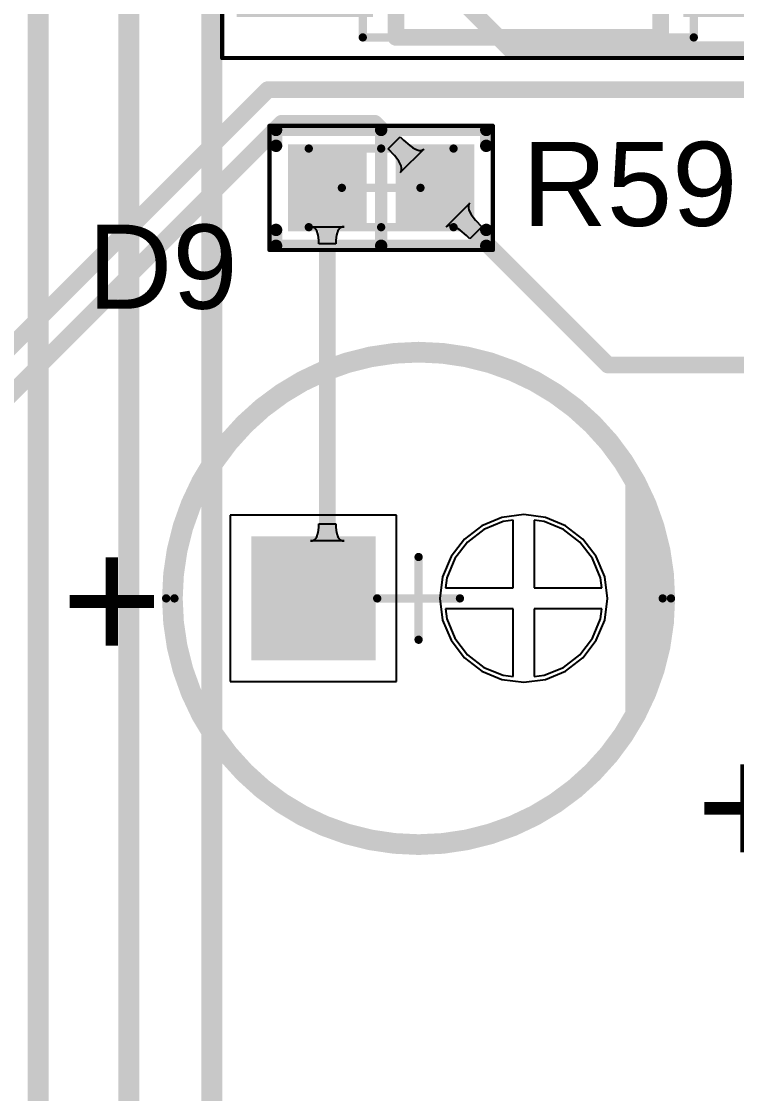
# Model space of a CAD drawing. Header units: inches. Extents: x -0.01 to 3.94, y -0.06 to 4.68.
# Drawn here: x 2.449 to 2.789, y 1.969 to 2.479 of the extents above; entities that cross this region are included whole.
import ezdxf

# ---------------------------------------------------------------- set-up
doc = ezdxf.new("R2010")
doc.units = ezdxf.units.IN
doc.header["$MEASUREMENT"] = 0
for name, color, linetype in [('Bottom Layer', 5, 'Continuous'), ('Bottom Solder', 6, 'Continuous'), ('Int1 -GND)', 16, 'Continuous'), ('Int2 -PWR)', 76, 'Continuous'), ('Multi-Layer', 9, 'Continuous'), ('Pad Holes', 156, 'Continuous'), ('Top 3D Body', 56, 'Continuous'), ('Top Courtyard', 56, 'Continuous'), ('Top Layer', 1, 'Continuous'), ('Top Overlay', 2, 'Continuous'), ('Top Paste', 8, 'Continuous'), ('Top Solder', 216, 'Continuous')]:
    doc.layers.add(name, color=color, linetype=linetype)
doc.styles.add('Arial', font='', dxfattribs={"height": 0.2})
doc.styles.get('Arial').set_extended_font_data('Arial')

# ---------------------------------------------------------------- blocks, each defined once
blk = doc.blocks.new('TI_SOIC_8_D_438')
at = {"layer": 'Top Layer'}
for points in [[(-0.13681, 0.06319), (-0.13681, 0.08681), (-0.07579, 0.08681), (-0.07579, 0.06319)], [(0.07579, 0.06319), (0.07579, 0.08681), (0.13681, 0.08681), (0.13681, 0.06319)], [(-0.13681, 0.01319), (-0.13681, 0.03681), (-0.07579, 0.03681), (-0.07579, 0.01319)], [(0.07579, 0.01319), (0.07579, 0.03681), (0.13681, 0.03681), (0.13681, 0.01319)], [(-0.13681, -0.03681), (-0.13681, -0.01319), (-0.07579, -0.01319), (-0.07579, -0.03681)], [(0.07579, -0.03681), (0.07579, -0.01319), (0.13681, -0.01319), (0.13681, -0.03681)], [(-0.13681, -0.08681), (-0.13681, -0.06319), (-0.07579, -0.06319), (-0.07579, -0.08681)], [(0.07579, -0.08681), (0.07579, -0.06319), (0.13681, -0.06319), (0.13681, -0.08681)]]:
    blk.add_hatch(color=1, dxfattribs=at).paths.add_polyline_path(points)
at = {"layer": 'Top Paste'}
for points in [[(-0.13681, 0.06319), (-0.13681, 0.08681), (-0.07579, 0.08681), (-0.07579, 0.06319)], [(0.07579, 0.06319), (0.07579, 0.08681), (0.13681, 0.08681), (0.13681, 0.06319)], [(-0.13681, 0.01319), (-0.13681, 0.03681), (-0.07579, 0.03681), (-0.07579, 0.01319)], [(0.07579, 0.01319), (0.07579, 0.03681), (0.13681, 0.03681), (0.13681, 0.01319)], [(-0.13681, -0.03681), (-0.13681, -0.01319), (-0.07579, -0.01319), (-0.07579, -0.03681)], [(0.07579, -0.03681), (0.07579, -0.01319), (0.13681, -0.01319), (0.13681, -0.03681)], [(-0.13681, -0.08681), (-0.13681, -0.06319), (-0.07579, -0.06319), (-0.07579, -0.08681)], [(0.07579, -0.08681), (0.07579, -0.06319), (0.13681, -0.06319), (0.13681, -0.08681)]]:
    blk.add_hatch(color=8, dxfattribs=at).paths.add_polyline_path(points)
at = {"layer": 'Top Solder'}
for points in [[(-0.13878, 0.06122), (-0.13878, 0.08878), (-0.07382, 0.08878), (-0.07382, 0.06122)], [(0.07382, 0.06122), (0.07382, 0.08878), (0.13878, 0.08878), (0.13878, 0.06122)], [(-0.13878, 0.01122), (-0.13878, 0.03878), (-0.07382, 0.03878), (-0.07382, 0.01122)], [(0.07382, 0.01122), (0.07382, 0.03878), (0.13878, 0.03878), (0.13878, 0.01122)], [(-0.13878, -0.03878), (-0.13878, -0.01122), (-0.07382, -0.01122), (-0.07382, -0.03878)], [(0.07382, -0.03878), (0.07382, -0.01122), (0.13878, -0.01122), (0.13878, -0.03878)], [(-0.13878, -0.08878), (-0.13878, -0.06122), (-0.07382, -0.06122), (-0.07382, -0.08878)], [(0.07382, -0.08878), (0.07382, -0.06122), (0.13878, -0.06122), (0.13878, -0.08878)]]:
    blk.add_hatch(color=216, dxfattribs=at).paths.add_polyline_path(points)
at = {"layer": 'Top 3D Body'}
for points in [[(-0.07874, -0.09843, 0.00394, 0.00394, 0), (-0.07874, 0.09843, 0.00394, 0.00394, 0)], [(-0.07874, 0.09843, 0.00394, 0.00394, 0), (0.07874, 0.09843, 0.00394, 0.00394, 0)], [(0.07874, -0.09843, 0.00394, 0.00394, 0), (0.07874, 0.09843, 0.00394, 0.00394, 0)], [(-0.07874, -0.09843, 0.00394, 0.00394, 0), (0.07874, -0.09843, 0.00394, 0.00394, 0)]]:
    blk.add_lwpolyline(points, format="xyseb", dxfattribs=at)
for points in [[(-0.07972, 0.09843, 0.00197, 0.00197, 1), (-0.07776, 0.09843, 0.00197, 0.00197, 1)], [(-0.07972, 0.09843, 0.00197, 0.00197, 1), (-0.07776, 0.09843, 0.00197, 0.00197, 1)], [(0.07776, 0.09843, 0.00197, 0.00197, 1), (0.07972, 0.09843, 0.00197, 0.00197, 1)], [(0.07776, 0.09843, 0.00197, 0.00197, 1), (0.07972, 0.09843, 0.00197, 0.00197, 1)], [(-0.02362, 0.06299, 0.00394, 0.00394, 1), (-0.06299, 0.06299, 0.00394, 0.00394, 1)], [(-0.06398, 0.06299, 0.00197, 0.00197, 1), (-0.06201, 0.06299, 0.00197, 0.00197, 1)], [(-0.02461, 0.06299, 0.00197, 0.00197, 1), (-0.02264, 0.06299, 0.00197, 0.00197, 1)], [(-0.07972, -0.09843, 0.00197, 0.00197, 1), (-0.07776, -0.09843, 0.00197, 0.00197, 1)], [(-0.07972, -0.09843, 0.00197, 0.00197, 1), (-0.07776, -0.09843, 0.00197, 0.00197, 1)], [(0.07776, -0.09843, 0.00197, 0.00197, 1), (0.07972, -0.09843, 0.00197, 0.00197, 1)], [(0.07776, -0.09843, 0.00197, 0.00197, 1), (0.07972, -0.09843, 0.00197, 0.00197, 1)]]:
    blk.add_lwpolyline(points, format="xyseb", close=True, dxfattribs=at)
at = {"layer": 'Top Courtyard'}
for points in [[(-0.14567, -0.10827, 0.00197, 0.00197, 0), (-0.14567, 0.10827, 0.00197, 0.00197, 0)], [(-0.14567, 0.10827, 0.00197, 0.00197, 0), (0.14567, 0.10827, 0.00197, 0.00197, 0)], [(0.14567, -0.10827, 0.00197, 0.00197, 0), (0.14567, 0.10827, 0.00197, 0.00197, 0)], [(0, -0.01969, 0.00394, 0.00394, 0), (0, 0.01968, 0.00394, 0.00394, 0)], [(-0.01968, 0, 0.00394, 0.00394, 0), (0.01969, 0, 0.00394, 0.00394, 0)], [(-0.14567, -0.10827, 0.00197, 0.00197, 0), (0.14567, -0.10827, 0.00197, 0.00197, 0)]]:
    blk.add_lwpolyline(points, format="xyseb", dxfattribs=at)
for points in [[(-0.14616, 0.10827, 0.000984, 0.000984, 1), (-0.14518, 0.10827, 0.000984, 0.000984, 1)], [(-0.14616, 0.10827, 0.000984, 0.000984, 1), (-0.14518, 0.10827, 0.000984, 0.000984, 1)], [(0.14518, 0.10827, 0.000984, 0.000984, 1), (0.14616, 0.10827, 0.000984, 0.000984, 1)], [(0.14518, 0.10827, 0.000984, 0.000984, 1), (0.14616, 0.10827, 0.000984, 0.000984, 1)], [(-0.00098, 0.01968, 0.00197, 0.00197, 1), (0.00098, 0.01968, 0.00197, 0.00197, 1)], [(-0.02067, 0, 0.00197, 0.00197, 1), (-0.0187, 0, 0.00197, 0.00197, 1)], [(0.0187, 0, 0.00197, 0.00197, 1), (0.02067, 0, 0.00197, 0.00197, 1)], [(-0.00098, -0.01969, 0.00197, 0.00197, 1), (0.00098, -0.01969, 0.00197, 0.00197, 1)], [(-0.14616, -0.10827, 0.000984, 0.000984, 1), (-0.14518, -0.10827, 0.000984, 0.000984, 1)], [(-0.14616, -0.10827, 0.000984, 0.000984, 1), (-0.14518, -0.10827, 0.000984, 0.000984, 1)], [(0.14518, -0.10827, 0.000984, 0.000984, 1), (0.14616, -0.10827, 0.000984, 0.000984, 1)], [(0.14518, -0.10827, 0.000984, 0.000984, 1), (0.14616, -0.10827, 0.000984, 0.000984, 1)]]:
    blk.add_lwpolyline(points, format="xyseb", close=True, dxfattribs=at)
at = {"layer": 'Top Overlay'}
for p, q in [((-0.04331, 0.09843), (-0.06299, 0.09843)), ((-0.06299, 0.09843), (-0.06299, 0.07874)), ((-0.04331, 0.09055), (-0.04331, 0.09843)), ((-0.05512, 0.07874), (-0.04331, 0.09055)), ((-0.06299, 0.07874), (-0.05512, 0.07874))]:
    blk.add_line(p, q, dxfattribs=at)
for points in [[(-0.10138, 0.10846, 0.00984, 0.00984, 1), (-0.11122, 0.10846, 0.00984, 0.00984, 1)], [(-0.11368, 0.10846, 0.00492, 0.00492, 1), (-0.10876, 0.10846, 0.00492, 0.00492, 1)], [(-0.10384, 0.10846, 0.00492, 0.00492, 1), (-0.09892, 0.10846, 0.00492, 0.00492, 1)], [(-0.06496, 0.09843, 0.00394, 0.00394, 1), (-0.06102, 0.09843, 0.00394, 0.00394, 1)], [(-0.06496, 0.09843, 0.00394, 0.00394, 1), (-0.06102, 0.09843, 0.00394, 0.00394, 1)], [(-0.04528, 0.09843, 0.00394, 0.00394, 1), (-0.04134, 0.09843, 0.00394, 0.00394, 1)], [(0.06102, 0.09843, 0.00394, 0.00394, 1), (0.06496, 0.09843, 0.00394, 0.00394, 1)], [(0.06102, 0.09843, 0.00394, 0.00394, 1), (0.06496, 0.09843, 0.00394, 0.00394, 1)], [(-0.06496, 0.07874, 0.00394, 0.00394, 1), (-0.06102, 0.07874, 0.00394, 0.00394, 1)], [(-0.06496, -0.09843, 0.00394, 0.00394, 1), (-0.06102, -0.09843, 0.00394, 0.00394, 1)], [(-0.06496, -0.09843, 0.00394, 0.00394, 1), (-0.06102, -0.09843, 0.00394, 0.00394, 1)], [(0.06102, -0.09843, 0.00394, 0.00394, 1), (0.06496, -0.09843, 0.00394, 0.00394, 1)], [(0.06102, -0.09843, 0.00394, 0.00394, 1), (0.06496, -0.09843, 0.00394, 0.00394, 1)]]:
    blk.add_lwpolyline(points, format="xyseb", close=True, dxfattribs=at)
for points in [[(-0.06299, -0.09843, 0.00787, 0.00787, 0), (-0.06299, 0.09843, 0.00787, 0.00787, 0)], [(-0.06299, 0.09843, 0.00787, 0.00787, 0), (0.06299, 0.09843, 0.00787, 0.00787, 0)], [(-0.04331, 0.09843, 0.00787, 0.00787, -0.414214), (-0.06299, 0.07874, 0.00787, 0.00787, 0)], [(0.06299, -0.09843, 0.00787, 0.00787, 0), (0.06299, 0.09843, 0.00787, 0.00787, 0)], [(-0.06299, -0.09843, 0.00787, 0.00787, 0), (0.06299, -0.09843, 0.00787, 0.00787, 0)]]:
    blk.add_lwpolyline(points, format="xyseb", dxfattribs=at)
blk = doc.blocks.new('RES_0603_1608_495')
at = {"layer": 'Top Layer'}
for points in [[(-0.04232, -0.0187), (-0.04232, 0.0187), (-0.00886, 0.0187), (-0.00886, -0.0187)], [(0.00886, -0.0187), (0.00886, 0.0187), (0.04232, 0.0187), (0.04232, -0.0187)]]:
    blk.add_hatch(color=1, dxfattribs=at).paths.add_polyline_path(points)
at = {"layer": 'Top Paste'}
for points in [[(-0.04232, -0.0187), (-0.04232, 0.0187), (-0.00886, 0.0187), (-0.00886, -0.0187)], [(0.00886, -0.0187), (0.00886, 0.0187), (0.04232, 0.0187), (0.04232, -0.0187)]]:
    blk.add_hatch(color=8, dxfattribs=at).paths.add_polyline_path(points)
at = {"layer": 'Top Solder'}
for points in [[(-0.04429, -0.02067), (-0.04429, 0.02067), (-0.00689, 0.02067), (-0.00689, -0.02067)], [(0.00689, -0.02067), (0.00689, 0.02067), (0.04429, 0.02067), (0.04429, -0.02067)]]:
    blk.add_hatch(color=216, dxfattribs=at).paths.add_polyline_path(points)
at = {"layer": 'Top 3D Body'}
for points in [[(-0.03445, 0.0187, 0.00394, 0.00394, 0), (0.03445, 0.0187, 0.00394, 0.00394, 0)], [(-0.03445, -0.0187, 0.00394, 0.00394, 0), (-0.03445, 0.0187, 0.00394, 0.00394, 0)], [(0.03445, -0.0187, 0.00394, 0.00394, 0), (0.03445, 0.0187, 0.00394, 0.00394, 0)], [(-0.03445, -0.0187, 0.00394, 0.00394, 0), (0.03445, -0.0187, 0.00394, 0.00394, 0)]]:
    blk.add_lwpolyline(points, format="xyseb", dxfattribs=at)
for points in [[(-0.03543, 0.0187, 0.00197, 0.00197, 1), (-0.03346, 0.0187, 0.00197, 0.00197, 1)], [(-0.03543, 0.0187, 0.00197, 0.00197, 1), (-0.03346, 0.0187, 0.00197, 0.00197, 1)], [(0.03346, 0.0187, 0.00197, 0.00197, 1), (0.03543, 0.0187, 0.00197, 0.00197, 1)], [(0.03346, 0.0187, 0.00197, 0.00197, 1), (0.03543, 0.0187, 0.00197, 0.00197, 1)], [(-0.03543, -0.0187, 0.00197, 0.00197, 1), (-0.03346, -0.0187, 0.00197, 0.00197, 1)], [(-0.03543, -0.0187, 0.00197, 0.00197, 1), (-0.03346, -0.0187, 0.00197, 0.00197, 1)], [(0.03346, -0.0187, 0.00197, 0.00197, 1), (0.03543, -0.0187, 0.00197, 0.00197, 1)], [(0.03346, -0.0187, 0.00197, 0.00197, 1), (0.03543, -0.0187, 0.00197, 0.00197, 1)]]:
    blk.add_lwpolyline(points, format="xyseb", close=True, dxfattribs=at)
at = {"layer": 'Top Courtyard'}
for points in [[(-0.05315, 0.02953, 0.00197, 0.00197, 0), (0.05315, 0.02953, 0.00197, 0.00197, 0)], [(-0.05315, -0.02953, 0.00197, 0.00197, 0), (-0.05315, 0.02953, 0.00197, 0.00197, 0)], [(0.05315, -0.02953, 0.00197, 0.00197, 0), (0.05315, 0.02953, 0.00197, 0.00197, 0)], [(0, -0.0187, 0.00394, 0.00394, 0), (0, 0.0187, 0.00394, 0.00394, 0)], [(-0.0187, 0, 0.00394, 0.00394, 0), (0.0187, 0, 0.00394, 0.00394, 0)], [(-0.05315, -0.02953, 0.00197, 0.00197, 0), (0.05315, -0.02953, 0.00197, 0.00197, 0)]]:
    blk.add_lwpolyline(points, format="xyseb", dxfattribs=at)
for points in [[(-0.05364, 0.02953, 0.000984, 0.000984, 1), (-0.05266, 0.02953, 0.000984, 0.000984, 1)], [(-0.05364, 0.02953, 0.000984, 0.000984, 1), (-0.05266, 0.02953, 0.000984, 0.000984, 1)], [(0.05266, 0.02953, 0.000984, 0.000984, 1), (0.05364, 0.02953, 0.000984, 0.000984, 1)], [(0.05266, 0.02953, 0.000984, 0.000984, 1), (0.05364, 0.02953, 0.000984, 0.000984, 1)], [(-0.00098, 0.0187, 0.00197, 0.00197, 1), (0.00098, 0.0187, 0.00197, 0.00197, 1)], [(-0.01968, 0, 0.00197, 0.00197, 1), (-0.01772, 0, 0.00197, 0.00197, 1)], [(0.01772, 0, 0.00197, 0.00197, 1), (0.01968, 0, 0.00197, 0.00197, 1)], [(-0.00098, -0.0187, 0.00197, 0.00197, 1), (0.00098, -0.0187, 0.00197, 0.00197, 1)], [(-0.05364, -0.02953, 0.000984, 0.000984, 1), (-0.05266, -0.02953, 0.000984, 0.000984, 1)], [(-0.05364, -0.02953, 0.000984, 0.000984, 1), (-0.05266, -0.02953, 0.000984, 0.000984, 1)], [(0.05266, -0.02953, 0.000984, 0.000984, 1), (0.05364, -0.02953, 0.000984, 0.000984, 1)], [(0.05266, -0.02953, 0.000984, 0.000984, 1), (0.05364, -0.02953, 0.000984, 0.000984, 1)]]:
    blk.add_lwpolyline(points, format="xyseb", close=True, dxfattribs=at)
at = {"layer": 'Top Overlay'}
for points in [[(-0.05, 0.02756, 0.00591, 0.00591, 0), (0.05, 0.02756, 0.00591, 0.00591, 0)], [(-0.05, 0.02, 0.00591, 0.00591, 0), (-0.05, 0.02756, 0.00591, 0.00591, 0)], [(0, -0.02756, 0.00591, 0.00591, 0), (0, 0.02756, 0.00591, 0.00591, 0)], [(0.05, 0.02, 0.00591, 0.00591, 0), (0.05, 0.02756, 0.00591, 0.00591, 0)], [(-0.05, -0.02756, 0.00591, 0.00591, 0), (-0.05, -0.02, 0.00591, 0.00591, 0)], [(0.05, -0.02756, 0.00591, 0.00591, 0), (0.05, -0.02, 0.00591, 0.00591, 0)], [(-0.05, -0.02756, 0.00591, 0.00591, 0), (0.05, -0.02756, 0.00591, 0.00591, 0)]]:
    blk.add_lwpolyline(points, format="xyseb", dxfattribs=at)
for points in [[(-0.05148, 0.02756, 0.00295, 0.00295, 1), (-0.04852, 0.02756, 0.00295, 0.00295, 1)], [(-0.05148, 0.02756, 0.00295, 0.00295, 1), (-0.04852, 0.02756, 0.00295, 0.00295, 1)], [(-0.00148, 0.02756, 0.00295, 0.00295, 1), (0.00148, 0.02756, 0.00295, 0.00295, 1)], [(0.04852, 0.02756, 0.00295, 0.00295, 1), (0.05148, 0.02756, 0.00295, 0.00295, 1)], [(0.04852, 0.02756, 0.00295, 0.00295, 1), (0.05148, 0.02756, 0.00295, 0.00295, 1)], [(-0.05148, 0.02, 0.00295, 0.00295, 1), (-0.04852, 0.02, 0.00295, 0.00295, 1)], [(0.04852, 0.02, 0.00295, 0.00295, 1), (0.05148, 0.02, 0.00295, 0.00295, 1)], [(-0.05148, -0.02, 0.00295, 0.00295, 1), (-0.04852, -0.02, 0.00295, 0.00295, 1)], [(0.04852, -0.02, 0.00295, 0.00295, 1), (0.05148, -0.02, 0.00295, 0.00295, 1)], [(-0.05148, -0.02756, 0.00295, 0.00295, 1), (-0.04852, -0.02756, 0.00295, 0.00295, 1)], [(-0.05148, -0.02756, 0.00295, 0.00295, 1), (-0.04852, -0.02756, 0.00295, 0.00295, 1)], [(-0.00148, -0.02756, 0.00295, 0.00295, 1), (0.00148, -0.02756, 0.00295, 0.00295, 1)], [(0.04852, -0.02756, 0.00295, 0.00295, 1), (0.05148, -0.02756, 0.00295, 0.00295, 1)], [(0.04852, -0.02756, 0.00295, 0.00295, 1), (0.05148, -0.02756, 0.00295, 0.00295, 1)]]:
    blk.add_lwpolyline(points, format="xyseb", close=True, dxfattribs=at)
blk = doc.blocks.new('ED49B4F6_595F_4D62_96BB_D7184CAA9B94_573')
at = {"layer": 'Bottom Layer'}
blk.add_hatch(color=5, dxfattribs=at).paths.add_polyline_path([(-0.02244, -0.02756), (-0.07756, -0.02756), (-0.07756, 0.02756), (-0.02244, 0.02756)])
h = blk.add_hatch(color=5, dxfattribs=at)
edge = h.paths.add_edge_path()
edge.add_arc((0.05, 0), 0.02756, 0, 360)
at = {"layer": 'Bottom Solder'}
blk.add_hatch(color=6, dxfattribs=at).paths.add_polyline_path([(-0.02047, -0.02953), (-0.07953, -0.02953), (-0.07953, 0.02953), (-0.02047, 0.02953)])
h = blk.add_hatch(color=6, dxfattribs=at)
edge = h.paths.add_edge_path()
edge.add_arc((0.05, 0), 0.02953, 0, 360)
at = {"layer": 'Int1 -GND)'}
blk.add_hatch(color=7, dxfattribs=at).paths.add_polyline_path([(-0.02244, -0.02756), (-0.07756, -0.02756), (-0.07756, 0.02756), (-0.02244, 0.02756)])
h = blk.add_hatch(color=7, dxfattribs=at)
edge = h.paths.add_edge_path()
edge.add_arc((0.05, 0), 0.02756, 0, 360)
at = {"layer": 'Int2 -PWR)'}
blk.add_hatch(color=7, dxfattribs=at).paths.add_polyline_path([(-0.02244, -0.02756), (-0.07756, -0.02756), (-0.07756, 0.02756), (-0.02244, 0.02756)])
h = blk.add_hatch(color=7, dxfattribs=at)
edge = h.paths.add_edge_path()
edge.add_arc((0.05, 0), 0.02756, 0, 360)
at = {"layer": 'Multi-Layer'}
blk.add_hatch(color=9, dxfattribs=at).paths.add_polyline_path([(-0.02244, -0.02756), (-0.07756, -0.02756), (-0.07756, 0.02756), (-0.02244, 0.02756)])
h = blk.add_hatch(color=9, dxfattribs=at)
edge = h.paths.add_edge_path()
edge.add_arc((0.05, 0), 0.02756, 0, 360)
at = {"layer": 'Pad Holes'}
h = blk.add_hatch(color=7, dxfattribs=at)
edge = h.paths.add_edge_path()
edge.add_arc((-0.05, 0), 0.0175, 0, 360)
h = blk.add_hatch(color=7, dxfattribs=at)
edge = h.paths.add_edge_path()
edge.add_arc((0.05, 0), 0.0175, 0, 360)
at = {"layer": 'Top Layer'}
blk.add_hatch(color=1, dxfattribs=at).paths.add_polyline_path([(-0.02244, -0.02756), (-0.07756, -0.02756), (-0.07756, 0.02756), (-0.02244, 0.02756)])
h = blk.add_hatch(color=1, dxfattribs=at)
edge = h.paths.add_edge_path()
edge.add_arc((0.05, 0), 0.02756, 0, 360)
at = {"layer": 'Top Solder'}
blk.add_hatch(color=216, dxfattribs=at).paths.add_polyline_path([(-0.02047, -0.02953), (-0.07953, -0.02953), (-0.07953, 0.02953), (-0.02047, 0.02953)])
h = blk.add_hatch(color=216, dxfattribs=at)
edge = h.paths.add_edge_path()
edge.add_arc((0.05, 0), 0.02953, 0, 360)
at = {"layer": 'Top 3D Body'}
for points in [[(0.11614, 0, 0.00394, 0.00394, 1), (-0.11614, 0, 0.00394, 0.00394, 1)], [(-0.11713, 0, 0.00197, 0.00197, 1), (-0.11516, 0, 0.00197, 0.00197, 1)], [(0.11516, 0, 0.00197, 0.00197, 1), (0.11713, 0, 0.00197, 0.00197, 1)]]:
    blk.add_lwpolyline(points, format="xyseb", close=True, dxfattribs=at)
at = {"layer": 'Top Courtyard'}
for points in [[(0.12008, 0, 0.00394, 0.00394, 1), (-0.12008, 0, 0.00394, 0.00394, 1)], [(-0.00099, 0.01968, 0.00197, 0.00197, 1), (0.00098, 0.01968, 0.00197, 0.00197, 1)], [(-0.12106, 0, 0.00197, 0.00197, 1), (-0.11909, 0, 0.00197, 0.00197, 1)], [(-0.02067, 0, 0.00197, 0.00197, 1), (-0.0187, 0, 0.00197, 0.00197, 1)], [(0.0187, 0, 0.00197, 0.00197, 1), (0.02067, 0, 0.00197, 0.00197, 1)], [(0.11909, 0, 0.00197, 0.00197, 1), (0.12106, 0, 0.00197, 0.00197, 1)], [(-0.00099, -0.01969, 0.00197, 0.00197, 1), (0.00098, -0.01969, 0.00197, 0.00197, 1)]]:
    blk.add_lwpolyline(points, format="xyseb", close=True, dxfattribs=at)
for points in [[(0, -0.01969, 0.00394, 0.00394, 0), (0, 0.01968, 0.00394, 0.00394, 0)], [(-0.01968, 0, 0.00394, 0.00394, 0), (0.01969, 0, 0.00394, 0.00394, 0)]]:
    blk.add_lwpolyline(points, format="xyseb", dxfattribs=at)
at = {"layer": 'Top Overlay'}
for points in [[(0.11614, 0, 0.00787, 0.00787, 1), (-0.11614, 0, 0.00787, 0.00787, 1)], [(0.10039, 0.05512, 0.00394, 0.00394, 1), (0.10433, 0.05512, 0.00394, 0.00394, 1)], [(0.10433, 0.03937, 0.00394, 0.00394, 1), (0.10827, 0.03937, 0.00394, 0.00394, 1)], [(0.10827, 0.02362, 0.00394, 0.00394, 1), (0.11221, 0.02362, 0.00394, 0.00394, 1)], [(-0.11811, 0, 0.00394, 0.00394, 1), (-0.11417, 0, 0.00394, 0.00394, 1)], [(0.11417, 0, 0.00394, 0.00394, 1), (0.11811, 0, 0.00394, 0.00394, 1)], [(0.10827, -0.02756, 0.00394, 0.00394, 1), (0.11221, -0.02756, 0.00394, 0.00394, 1)], [(0.10039, -0.03937, 0.00394, 0.00394, 1), (0.10433, -0.03937, 0.00394, 0.00394, 1)], [(0.10039, -0.03937, 0.00394, 0.00394, 1), (0.10433, -0.03937, 0.00394, 0.00394, 1)], [(0.10433, -0.03937, 0.00394, 0.00394, 1), (0.10827, -0.03937, 0.00394, 0.00394, 1)], [(0.10039, -0.05512, 0.00394, 0.00394, 1), (0.10433, -0.05512, 0.00394, 0.00394, 1)]]:
    blk.add_lwpolyline(points, format="xyseb", close=True, dxfattribs=at)
for points in [[(0.10236, -0.03937, 0.00787, 0.00787, 0), (0.10236, 0.05512, 0.00787, 0.00787, 0)], [(0.1063, -0.03937, 0.00787, 0.00787, 0), (0.1063, 0.03937, 0.00787, 0.00787, 0)], [(0.11024, -0.02756, 0.00787, 0.00787, 0), (0.11024, 0.02362, 0.00787, 0.00787, 0)], [(0.10236, -0.05512, 0.00787, 0.00787, 0), (0.10236, -0.03937, 0.00787, 0.00787, 0)]]:
    blk.add_lwpolyline(points, format="xyseb", dxfattribs=at)
at = {"layer": 'Top Overlay', "style": 'Arial'}
blk.add_text('+', height=0.05906, dxfattribs=at).set_placement((-0.17, -0.03))
blk = doc.blocks.new('ED49B4F6_595F_4D62_96BB_D7184CAA9B94_574')
at = {"layer": 'Bottom Layer'}
blk.add_hatch(color=5, dxfattribs=at).paths.add_polyline_path([(-0.02244, -0.02756), (-0.07756, -0.02756), (-0.07756, 0.02756), (-0.02244, 0.02756)])
h = blk.add_hatch(color=5, dxfattribs=at)
edge = h.paths.add_edge_path()
edge.add_arc((0.05, 0), 0.02756, 0, 360)
at = {"layer": 'Bottom Solder'}
blk.add_hatch(color=6, dxfattribs=at).paths.add_polyline_path([(-0.02047, -0.02953), (-0.07953, -0.02953), (-0.07953, 0.02953), (-0.02047, 0.02953)])
h = blk.add_hatch(color=6, dxfattribs=at)
edge = h.paths.add_edge_path()
edge.add_arc((0.05, 0), 0.02953, 0, 360)
at = {"layer": 'Int1 -GND)'}
blk.add_hatch(color=7, dxfattribs=at).paths.add_polyline_path([(-0.02244, -0.02756), (-0.07756, -0.02756), (-0.07756, 0.02756), (-0.02244, 0.02756)])
h = blk.add_hatch(color=7, dxfattribs=at)
edge = h.paths.add_edge_path()
edge.add_arc((0.05, 0), 0.02756, 0, 360)
at = {"layer": 'Int2 -PWR)'}
blk.add_hatch(color=7, dxfattribs=at).paths.add_polyline_path([(-0.02244, -0.02756), (-0.07756, -0.02756), (-0.07756, 0.02756), (-0.02244, 0.02756)])
h = blk.add_hatch(color=7, dxfattribs=at)
edge = h.paths.add_edge_path()
edge.add_arc((0.05, 0), 0.02756, 0, 360)
at = {"layer": 'Multi-Layer'}
blk.add_hatch(color=9, dxfattribs=at).paths.add_polyline_path([(-0.02244, -0.02756), (-0.07756, -0.02756), (-0.07756, 0.02756), (-0.02244, 0.02756)])
h = blk.add_hatch(color=9, dxfattribs=at)
edge = h.paths.add_edge_path()
edge.add_arc((0.05, 0), 0.02756, 0, 360)
at = {"layer": 'Pad Holes'}
h = blk.add_hatch(color=7, dxfattribs=at)
edge = h.paths.add_edge_path()
edge.add_arc((-0.05, 0), 0.0175, 0, 360)
h = blk.add_hatch(color=7, dxfattribs=at)
edge = h.paths.add_edge_path()
edge.add_arc((0.05, 0), 0.0175, 0, 360)
at = {"layer": 'Top Layer'}
blk.add_hatch(color=1, dxfattribs=at).paths.add_polyline_path([(-0.02244, -0.02756), (-0.07756, -0.02756), (-0.07756, 0.02756), (-0.02244, 0.02756)])
h = blk.add_hatch(color=1, dxfattribs=at)
edge = h.paths.add_edge_path()
edge.add_arc((0.05, 0), 0.02756, 0, 360)
at = {"layer": 'Top Solder'}
blk.add_hatch(color=216, dxfattribs=at).paths.add_polyline_path([(-0.02047, -0.02953), (-0.07953, -0.02953), (-0.07953, 0.02953), (-0.02047, 0.02953)])
h = blk.add_hatch(color=216, dxfattribs=at)
edge = h.paths.add_edge_path()
edge.add_arc((0.05, 0), 0.02953, 0, 360)
at = {"layer": 'Top 3D Body'}
for points in [[(0.11614, 0, 0.00394, 0.00394, 1), (-0.11614, 0, 0.00394, 0.00394, 1)], [(-0.11713, 0, 0.00197, 0.00197, 1), (-0.11516, 0, 0.00197, 0.00197, 1)], [(0.11516, 0, 0.00197, 0.00197, 1), (0.11713, 0, 0.00197, 0.00197, 1)]]:
    blk.add_lwpolyline(points, format="xyseb", close=True, dxfattribs=at)
at = {"layer": 'Top Courtyard'}
for points in [[(0.12008, 0, 0.00394, 0.00394, 1), (-0.12008, 0, 0.00394, 0.00394, 1)], [(-0.00098, 0.01969, 0.00197, 0.00197, 1), (0.00098, 0.01969, 0.00197, 0.00197, 1)], [(-0.12106, 0, 0.00197, 0.00197, 1), (-0.11909, 0, 0.00197, 0.00197, 1)], [(-0.02067, 0, 0.00197, 0.00197, 1), (-0.0187, 0, 0.00197, 0.00197, 1)], [(0.0187, 0, 0.00197, 0.00197, 1), (0.02067, 0, 0.00197, 0.00197, 1)], [(0.11909, 0, 0.00197, 0.00197, 1), (0.12106, 0, 0.00197, 0.00197, 1)], [(-0.00098, -0.01968, 0.00197, 0.00197, 1), (0.00098, -0.01968, 0.00197, 0.00197, 1)]]:
    blk.add_lwpolyline(points, format="xyseb", close=True, dxfattribs=at)
for points in [[(0, -0.01968, 0.00394, 0.00394, 0), (0, 0.01969, 0.00394, 0.00394, 0)], [(-0.01969, 0, 0.00394, 0.00394, 0), (0.01968, 0, 0.00394, 0.00394, 0)]]:
    blk.add_lwpolyline(points, format="xyseb", dxfattribs=at)
at = {"layer": 'Top Overlay'}
for points in [[(0.11614, 0, 0.00787, 0.00787, 1), (-0.11614, 0, 0.00787, 0.00787, 1)], [(0.10039, 0.05512, 0.00394, 0.00394, 1), (0.10433, 0.05512, 0.00394, 0.00394, 1)], [(0.10433, 0.03937, 0.00394, 0.00394, 1), (0.10827, 0.03937, 0.00394, 0.00394, 1)], [(0.10827, 0.02362, 0.00394, 0.00394, 1), (0.11221, 0.02362, 0.00394, 0.00394, 1)], [(-0.11811, 0, 0.00394, 0.00394, 1), (-0.11417, 0, 0.00394, 0.00394, 1)], [(0.11417, 0, 0.00394, 0.00394, 1), (0.11811, 0, 0.00394, 0.00394, 1)], [(0.10827, -0.02756, 0.00394, 0.00394, 1), (0.11221, -0.02756, 0.00394, 0.00394, 1)], [(0.10039, -0.03937, 0.00394, 0.00394, 1), (0.10433, -0.03937, 0.00394, 0.00394, 1)], [(0.10039, -0.03937, 0.00394, 0.00394, 1), (0.10433, -0.03937, 0.00394, 0.00394, 1)], [(0.10433, -0.03937, 0.00394, 0.00394, 1), (0.10827, -0.03937, 0.00394, 0.00394, 1)], [(0.10039, -0.05512, 0.00394, 0.00394, 1), (0.10433, -0.05512, 0.00394, 0.00394, 1)]]:
    blk.add_lwpolyline(points, format="xyseb", close=True, dxfattribs=at)
for points in [[(0.10236, -0.03937, 0.00787, 0.00787, 0), (0.10236, 0.05512, 0.00787, 0.00787, 0)], [(0.1063, -0.03937, 0.00787, 0.00787, 0), (0.1063, 0.03937, 0.00787, 0.00787, 0)], [(0.11024, -0.02756, 0.00787, 0.00787, 0), (0.11024, 0.02362, 0.00787, 0.00787, 0)], [(0.10236, -0.05512, 0.00787, 0.00787, 0), (0.10236, -0.03937, 0.00787, 0.00787, 0)]]:
    blk.add_lwpolyline(points, format="xyseb", dxfattribs=at)
at = {"layer": 'Top Overlay', "style": 'Arial'}
blk.add_text('+', height=0.05906, dxfattribs=at).set_placement((-0.17, -0.03))

msp = doc.modelspace()

# ---------------------------------------------------------------- linework, layer by layer
at = {"layer": 'Bottom Layer'}
for points in [[(2.5, 3.6811, 0.01, 0.01, 0), (2.5, 0.70212, 0.01, 0.01, 0)], [(2.45678, 0.72891, 0.01, 0.01, 0), (2.45678, 3.13322, 0.01, 0.01, 0)], [(2.53937, 2.57874, 0.01, 0.01, 0), (2.53937, 0.80063, 0.01, 0.01, 0)]]:
    msp.add_lwpolyline(points, format="xyseb", dxfattribs=at)
at = {"layer": 'Int1 -GND)'}
for p, q in [((2.62735, 2.24428), (2.54824, 2.24428)), ((2.54824, 2.24428), (2.54824, 2.16517)), ((2.62735, 2.16517), (2.62735, 2.24428)), ((2.67799, 2.24132), (2.66885, 2.23753)), ((2.6828, 2.24195), (2.67799, 2.24132)), ((2.6828, 2.20972), (2.6828, 2.24195)), ((2.6976, 2.24132), (2.6928, 2.24195)), ((2.6928, 2.24195), (2.6928, 2.20972)), ((2.70674, 2.23753), (2.6976, 2.24132)), ((2.66885, 2.23753), (2.66101, 2.23151)), ((2.71458, 2.23151), (2.70674, 2.23753)), ((2.66101, 2.23151), (2.65499, 2.22367)), ((2.7206, 2.22367), (2.71458, 2.23151)), ((2.65499, 2.22367), (2.6512, 2.21453)), ((2.72439, 2.21453), (2.7206, 2.22367)), ((2.6512, 2.21453), (2.65057, 2.20972)), ((2.72502, 2.20972), (2.72439, 2.21453)), ((2.65057, 2.20972), (2.6828, 2.20972)), ((2.6928, 2.20972), (2.72502, 2.20972)), ((2.6828, 2.19972), (2.65057, 2.19972)), ((2.65057, 2.19972), (2.6512, 2.19492)), ((2.6828, 2.1675), (2.6828, 2.19972)), ((2.72502, 2.19972), (2.6928, 2.19972)), ((2.6928, 2.19972), (2.6928, 2.1675)), ((2.72439, 2.19492), (2.72502, 2.19972)), ((2.6512, 2.19492), (2.65499, 2.18578)), ((2.7206, 2.18578), (2.72439, 2.19492)), ((2.65499, 2.18578), (2.66101, 2.17794)), ((2.71458, 2.17794), (2.7206, 2.18578)), ((2.66101, 2.17794), (2.66885, 2.17192)), ((2.70674, 2.17192), (2.71458, 2.17794)), ((2.66885, 2.17192), (2.67799, 2.16813)), ((2.67799, 2.16813), (2.6828, 2.1675)), ((2.6928, 2.1675), (2.6976, 2.16813)), ((2.6976, 2.16813), (2.70674, 2.17192)), ((2.54824, 2.16517), (2.62735, 2.16517))]:
    msp.add_line(p, q, dxfattribs=at)
at = {"layer": 'Int2 -PWR)'}
for p, q in [((2.62735, 2.24428), (2.54824, 2.24428)), ((2.54824, 2.24428), (2.54824, 2.16517)), ((2.62735, 2.16517), (2.62735, 2.24428)), ((2.6878, 2.24462), (2.67747, 2.24326)), ((2.69812, 2.24326), (2.6878, 2.24462)), ((2.66785, 2.23928), (2.65958, 2.23294)), ((2.67747, 2.24326), (2.66785, 2.23928)), ((2.70775, 2.23928), (2.69812, 2.24326)), ((2.71601, 2.23294), (2.70775, 2.23928)), ((2.65958, 2.23294), (2.65324, 2.22467)), ((2.72235, 2.22467), (2.71601, 2.23294)), ((2.65324, 2.22467), (2.64926, 2.21505)), ((2.72634, 2.21505), (2.72235, 2.22467)), ((2.64926, 2.21505), (2.6479, 2.20472)), ((2.7277, 2.20472), (2.72634, 2.21505)), ((2.6479, 2.20472), (2.64926, 2.1944)), ((2.72634, 2.1944), (2.7277, 2.20472)), ((2.64926, 2.1944), (2.65324, 2.18477)), ((2.72235, 2.18477), (2.72634, 2.1944)), ((2.65324, 2.18477), (2.65958, 2.17651)), ((2.71601, 2.17651), (2.72235, 2.18477)), ((2.65958, 2.17651), (2.66785, 2.17017)), ((2.70775, 2.17017), (2.71601, 2.17651)), ((2.66785, 2.17017), (2.67747, 2.16618)), ((2.69812, 2.16618), (2.70775, 2.17017)), ((2.54824, 2.16517), (2.62735, 2.16517)), ((2.67747, 2.16618), (2.6878, 2.16482)), ((2.6878, 2.16482), (2.69812, 2.16618))]:
    msp.add_line(p, q, dxfattribs=at)
at = {"layer": 'Top Layer'}
for p, q in [((2.62332, 2.41858), (2.62898, 2.42424)), ((2.62898, 2.42424), (2.63063, 2.42264)), ((2.63063, 2.42264), (2.63358, 2.42013)), ((2.62629, 2.41539), (2.62332, 2.41858)), ((2.64029, 2.41846), (2.6291, 2.40727)), ((2.63358, 2.42013), (2.63489, 2.41921)), ((2.63489, 2.41921), (2.63608, 2.41852)), ((2.63608, 2.41852), (2.63715, 2.41806)), ((2.63715, 2.41806), (2.63811, 2.41782)), ((2.63811, 2.41782), (2.63895, 2.41781)), ((2.63895, 2.41781), (2.63968, 2.41802)), ((2.63968, 2.41802), (2.64029, 2.41846)), ((2.62743, 2.41397), (2.62629, 2.41539)), ((2.62835, 2.41267), (2.62743, 2.41397)), ((2.62904, 2.41148), (2.62835, 2.41267)), ((2.6295, 2.41041), (2.62904, 2.41148)), ((2.6291, 2.40727), (2.62954, 2.40788)), ((2.62974, 2.40945), (2.6295, 2.41041)), ((2.62954, 2.40788), (2.62975, 2.40861)), ((2.62975, 2.40861), (2.62974, 2.40945)), ((2.65089, 2.38142), (2.6622, 2.39273)), ((2.66175, 2.39211), (2.66152, 2.39138)), ((2.6622, 2.39273), (2.66175, 2.39211)), ((2.66152, 2.39138), (2.66152, 2.39053)), ((2.66152, 2.39053), (2.66175, 2.38957)), ((2.66175, 2.38957), (2.6622, 2.38849)), ((2.6622, 2.38849), (2.66288, 2.3873)), ((2.66288, 2.3873), (2.66379, 2.386)), ((2.65151, 2.38187), (2.65089, 2.38142)), ((2.65225, 2.3821), (2.65151, 2.38187)), ((2.65309, 2.3821), (2.65225, 2.3821)), ((2.65406, 2.38187), (2.65309, 2.3821)), ((2.65513, 2.38142), (2.65406, 2.38187)), ((2.66379, 2.386), (2.66492, 2.38459)), ((2.66492, 2.38459), (2.66786, 2.38142)), ((2.58717, 2.38146), (2.58641, 2.38154)), ((2.58641, 2.38154), (2.60241, 2.38154)), ((2.58785, 2.38121), (2.58717, 2.38146)), ((2.58845, 2.38081), (2.58785, 2.38121)), ((2.58897, 2.38024), (2.58845, 2.38081)), ((2.58941, 2.37951), (2.58897, 2.38024)), ((2.58977, 2.37862), (2.58941, 2.37951)), ((2.59005, 2.37756), (2.58977, 2.37862)), ((2.59025, 2.37634), (2.59005, 2.37756)), ((2.59877, 2.37756), (2.59857, 2.37634)), ((2.59905, 2.37862), (2.59877, 2.37756)), ((2.59941, 2.37951), (2.59905, 2.37862)), ((2.59985, 2.38024), (2.59941, 2.37951)), ((2.60037, 2.38081), (2.59985, 2.38024)), ((2.60097, 2.38121), (2.60037, 2.38081)), ((2.60165, 2.38146), (2.60097, 2.38121)), ((2.60241, 2.38154), (2.60165, 2.38146)), ((2.65632, 2.38074), (2.65513, 2.38142)), ((2.65762, 2.37984), (2.65632, 2.38074)), ((2.66056, 2.37735), (2.65762, 2.37984)), ((2.6622, 2.37576), (2.66056, 2.37735)), ((2.66786, 2.38142), (2.6622, 2.37576)), ((2.59037, 2.37496), (2.59025, 2.37634)), ((2.59041, 2.37342), (2.59037, 2.37496)), ((2.59841, 2.37342), (2.59041, 2.37342)), ((2.59845, 2.37496), (2.59841, 2.37342)), ((2.59857, 2.37634), (2.59845, 2.37496)), ((2.59037, 2.23862), (2.59041, 2.24016)), ((2.59041, 2.24016), (2.59841, 2.24016)), ((2.59841, 2.24016), (2.59845, 2.23862)), ((2.58897, 2.23334), (2.58941, 2.23407)), ((2.58941, 2.23407), (2.58977, 2.23497)), ((2.58977, 2.23497), (2.59005, 2.23602)), ((2.59005, 2.23602), (2.59025, 2.23724)), ((2.59025, 2.23724), (2.59037, 2.23862)), ((2.59845, 2.23862), (2.59857, 2.23724)), ((2.59857, 2.23724), (2.59877, 2.23602)), ((2.59877, 2.23602), (2.59905, 2.23497)), ((2.59905, 2.23497), (2.59941, 2.23407)), ((2.59941, 2.23407), (2.59985, 2.23334)), ((2.58641, 2.23204), (2.58717, 2.23212)), ((2.60241, 2.23204), (2.58641, 2.23204)), ((2.58717, 2.23212), (2.58785, 2.23237)), ((2.58785, 2.23237), (2.58845, 2.23277)), ((2.58845, 2.23277), (2.58897, 2.23334)), ((2.59985, 2.23334), (2.60037, 2.23277)), ((2.60037, 2.23277), (2.60097, 2.23237)), ((2.60097, 2.23237), (2.60165, 2.23212)), ((2.60165, 2.23212), (2.60241, 2.23204))]:
    msp.add_line(p, q, dxfattribs=at)
for points in [[(2.6024, 2.545, 0.008, 0.008, 0), (2.68172, 2.46568, 0.008, 0.008, 0)], [(2.68172, 2.46568, 0.008, 0.008, 0), (2.92367, 2.46568, 0.008, 0.008, 0)], [(2.35124, 2.23187, 0.008, 0.008, 0), (2.56608, 2.4467, 0.008, 0.008, 0)], [(2.56608, 2.4467, 0.008, 0.008, 0), (2.87293, 2.4467, 0.008, 0.008, 0)], [(2.36724, 2.22524, 0.008, 0.008, 0), (2.57271, 2.4307, 0.008, 0.008, 0)], [(2.57271, 2.4307, 0.008, 0.008, 0), (2.61686, 2.4307, 0.008, 0.008, 0)], [(2.61686, 2.4307, 0.008, 0.008, 0), (2.64559, 2.40197, 0.008, 0.008, 0)], [(2.59441, 2.21134, 0.008, 0.008, 0), (2.59441, 2.4, 0.008, 0.008, 0)], [(2.64559, 2.4, 0.008, 0.008, 0), (2.64559, 2.40197, 0.008, 0.008, 0)], [(2.64559, 2.39803, 0.008, 0.008, 0), (2.72784, 2.31578, 0.008, 0.008, 0)], [(2.72784, 2.31578, 0.008, 0.008, 0), (3.23047, 2.31578, 0.008, 0.008, 0)], [(2.5878, 2.20472, 0.008, 0.008, 0), (2.59441, 2.21134, 0.008, 0.008, 0)]]:
    msp.add_lwpolyline(points, format="xyseb", dxfattribs=at)
for points in [[(2.67972, 2.46568, 0.004, 0.004, 1), (2.68372, 2.46568, 0.004, 0.004, 1)], [(2.67972, 2.46568, 0.004, 0.004, 1), (2.68372, 2.46568, 0.004, 0.004, 1)], [(2.56408, 2.4467, 0.004, 0.004, 1), (2.56808, 2.4467, 0.004, 0.004, 1)], [(2.56408, 2.4467, 0.004, 0.004, 1), (2.56808, 2.4467, 0.004, 0.004, 1)], [(2.57071, 2.4307, 0.004, 0.004, 1), (2.57471, 2.4307, 0.004, 0.004, 1)], [(2.57071, 2.4307, 0.004, 0.004, 1), (2.57471, 2.4307, 0.004, 0.004, 1)], [(2.61486, 2.4307, 0.004, 0.004, 1), (2.61886, 2.4307, 0.004, 0.004, 1)], [(2.61486, 2.4307, 0.004, 0.004, 1), (2.61886, 2.4307, 0.004, 0.004, 1)], [(2.59241, 2.4, 0.004, 0.004, 1), (2.59641, 2.4, 0.004, 0.004, 1)], [(2.64359, 2.40197, 0.004, 0.004, 1), (2.64759, 2.40197, 0.004, 0.004, 1)], [(2.64359, 2.40197, 0.004, 0.004, 1), (2.64759, 2.40197, 0.004, 0.004, 1)], [(2.64359, 2.4, 0.004, 0.004, 1), (2.64759, 2.4, 0.004, 0.004, 1)], [(2.64359, 2.39803, 0.004, 0.004, 1), (2.64759, 2.39803, 0.004, 0.004, 1)], [(2.72584, 2.31578, 0.004, 0.004, 1), (2.72984, 2.31578, 0.004, 0.004, 1)], [(2.72584, 2.31578, 0.004, 0.004, 1), (2.72984, 2.31578, 0.004, 0.004, 1)], [(2.59241, 2.21134, 0.004, 0.004, 1), (2.59641, 2.21134, 0.004, 0.004, 1)], [(2.59241, 2.21134, 0.004, 0.004, 1), (2.59641, 2.21134, 0.004, 0.004, 1)], [(2.5858, 2.20472, 0.004, 0.004, 1), (2.5898, 2.20472, 0.004, 0.004, 1)]]:
    msp.add_lwpolyline(points, format="xyseb", close=True, dxfattribs=at)

# ---------------------------------------------------------------- block references
msp.add_blockref('TI_SOIC_8_D_438', (2.69, 2.57))
at = {"rotation": 360}
for name, p in [('RES_0603_1608_495', (2.62, 2.4)), ('ED49B4F6_595F_4D62_96BB_D7184CAA9B94_574', (2.6378, 2.20472)), ('ED49B4F6_595F_4D62_96BB_D7184CAA9B94_573', (2.93976, 2.1063))]:
    msp.add_blockref(name, p, dxfattribs=at)

# ---------------------------------------------------------------- texts
at = {"layer": 'Top Overlay', "style": 'Arial'}
for s, p in [('R59', (2.68701, 2.38189)), ('D9', (2.48032, 2.34252))]:
    msp.add_text(s, height=0.04, dxfattribs=at).set_placement(p)

doc.saveas('drawing.dxf')
